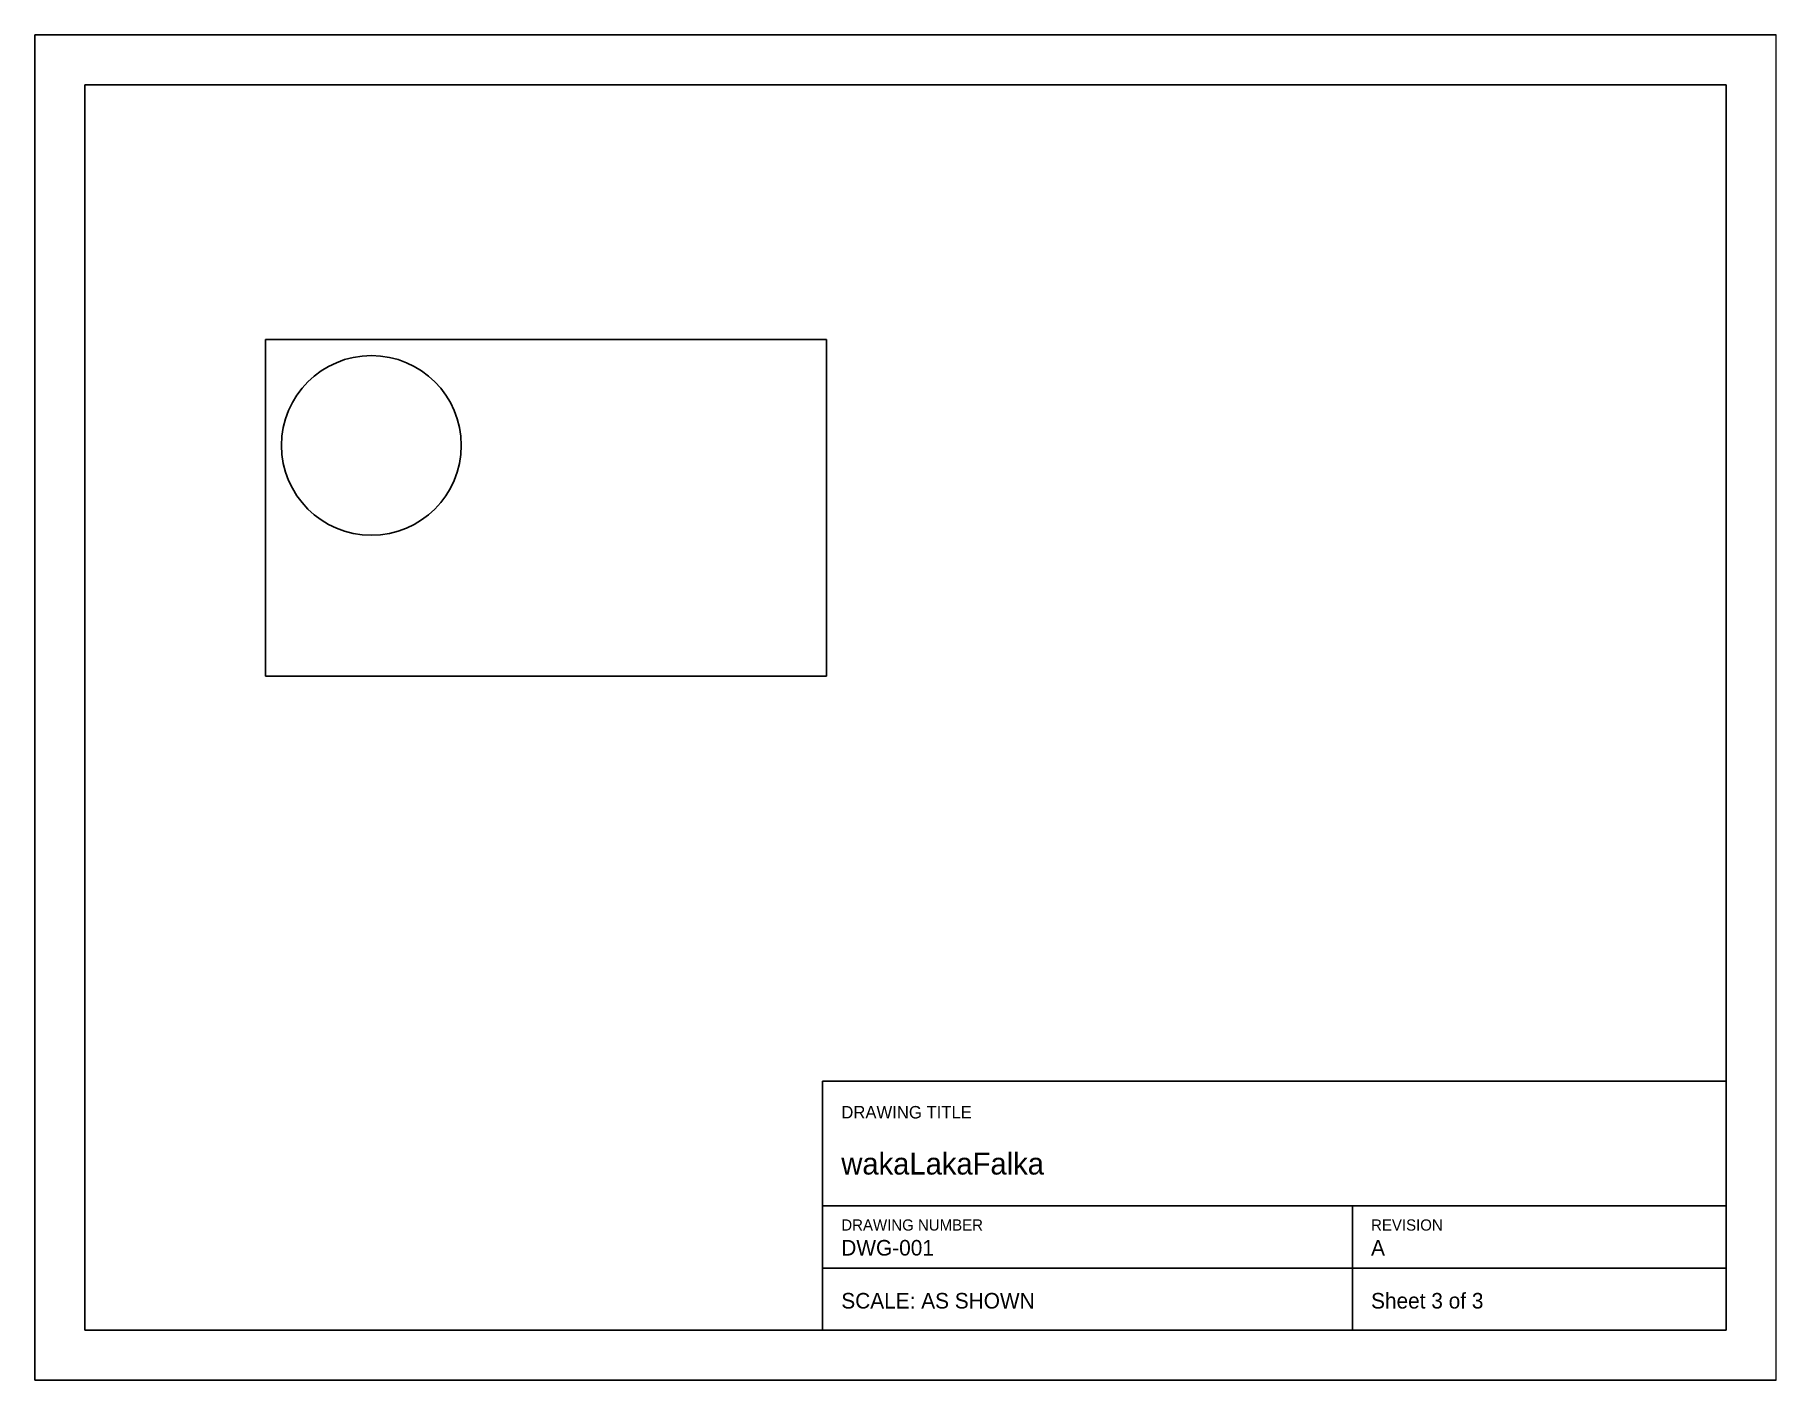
# Paper-space layout 'Page-3' of a CAD drawing. Header units: millimetres. Extents: x 0 to 279, y 0 to 216.
# The model-space entities are those that its viewports show. They can reach past a viewport. Long polylines and large blocks are cut down to what shows.
import ezdxf

# ---------------------------------------------------------------- set-up
doc = ezdxf.new("R2010")
doc.units = ezdxf.units.MM
doc.layers.add('PAGE-EDGE', color=7, linetype='Continuous', plot=False)
doc.layers.add('VIEWPORTS', color=7, linetype='Continuous', plot=False)
doc.layers.add('PAGE-FRAME', color=7, linetype='Continuous')
doc.layers.add('SCHEMATIC', color=7, linetype='Continuous')

msp = doc.modelspace()

# ---------------------------------------------------------------- linework, layer by layer
at = {"layer": 'PAGE-EDGE'}
for p, q in [((858.2, 215.9), (578.8, 215.9)), ((578.8, 215.9), (578.8, 0)), ((858.2, 0), (858.2, 215.9)), ((578.8, 0), (858.2, 0))]:
    msp.add_line(p, q, dxfattribs=at)
at = {"layer": 'PAGE-FRAME'}
for p, q in [((850.2, 207.9), (586.8, 207.9)), ((586.8, 207.9), (586.8, 8)), ((850.2, 8), (850.2, 207.9)), ((850.2, 48), (705.2, 48)), ((705.2, 48), (705.2, 8)), ((850.2, 8), (850.2, 48)), ((705.2, 28), (850.2, 28)), ((790.2, 8), (790.2, 28)), ((705.2, 18), (850.2, 18)), ((586.8, 8), (850.2, 8)), ((705.2, 8), (850.2, 8))]:
    msp.add_line(p, q, dxfattribs=at)
at = {"layer": 'SCHEMATIC'}
for p, q in [((615.8, 167), (705.8, 167)), ((615.8, 113), (615.8, 167)), ((705.8, 167), (705.8, 113)), ((705.8, 113), (615.8, 113))]:
    msp.add_line(p, q, dxfattribs=at)
msp.add_circle((632.8, 150), 14.42, dxfattribs=at)

# ---------------------------------------------------------------- texts
at = {"layer": 'PAGE-FRAME'}
for s, height, p in [('DRAWING TITLE', 2, (708.2, 42)), ('wakaLakaFalka', 3.5, (708.2, 33)), ('DRAWING NUMBER', 1.8, (708.2, 24)), ('REVISION', 1.8, (793.2, 24)), ('DWG-001', 2.5, (708.2, 20)), ('A', 2.5, (793.2, 20)), ('SCALE: AS SHOWN', 2.5, (708.2, 11.5)), ('Sheet 3 of 3', 2.5, (793.2, 11.5))]:
    msp.add_text(s, height=height, dxfattribs=at).set_placement(p)

psp = doc.layouts.new('Page-3')

# ---------------------------------------------------------------- viewports
at = {"layer": 'VIEWPORTS'}
psp.add_viewport(center=(139.7, 107.95), size=(279.4, 215.9), view_center_point=(718.5, 107.95), view_height=215.9, dxfattribs=at)

doc.saveas('drawing.dxf')
